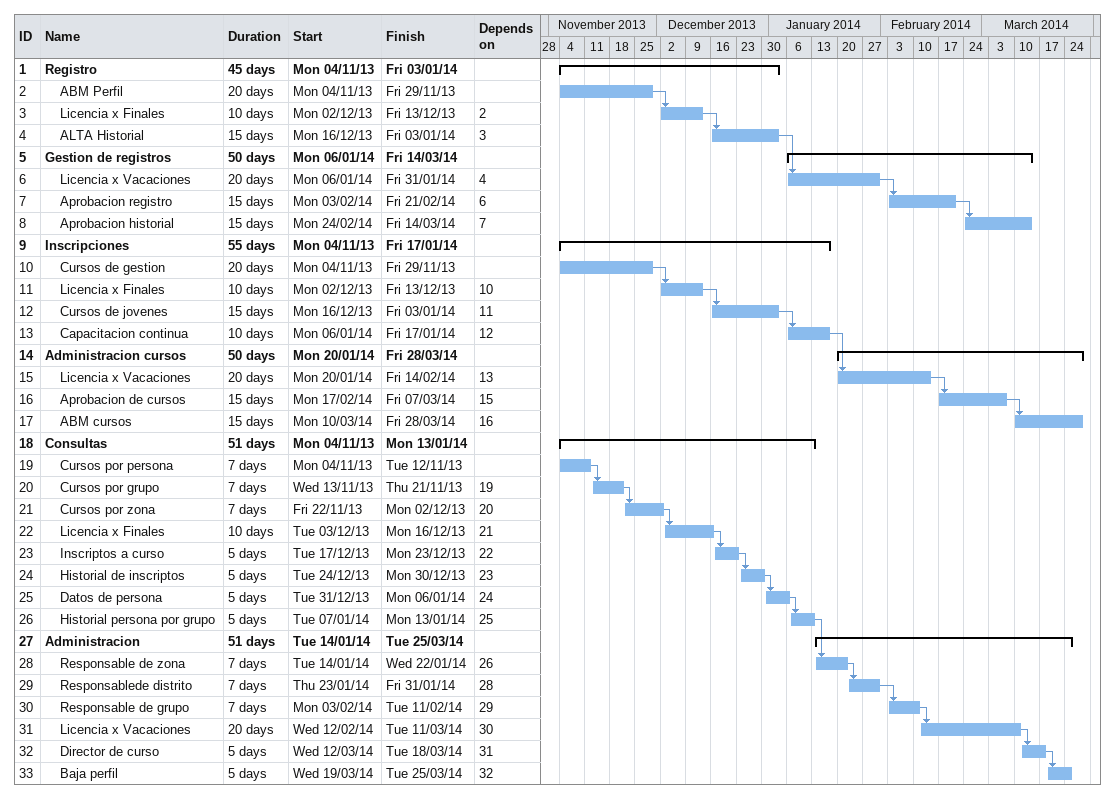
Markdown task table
| ID | Level | Task | Duration | Start | Finish | Predecessors |
|---|---|---|---|---|---|---|
| 1 | 1 | **Registro** | 45d | 2013-11-04 | 2014-01-03 |  |
| 2 | 2 | ABM Perfil | 20d | 2013-11-04 | 2013-11-29 |  |
| 3 | 2 | Licencia x Finales | 10d | 2013-12-02 | 2013-12-13 | 2 |
| 4 | 2 | ALTA Historial | 15d | 2013-12-16 | 2014-01-03 | 3 |
| 5 | 1 | **Gestion de registros** | 50d | 2014-01-06 | 2014-03-14 |  |
| 6 | 2 | Licencia x Vacaciones | 20d | 2014-01-06 | 2014-01-31 | 4 |
| 7 | 2 | Aprobacion registro | 15d | 2014-02-03 | 2014-02-21 | 6 |
| 8 | 2 | Aprobacion historial | 15d | 2014-02-24 | 2014-03-14 | 7 |
| 9 | 1 | **Inscripciones** | 55d | 2013-11-04 | 2014-01-17 |  |
| 10 | 2 | Cursos de gestion | 20d | 2013-11-04 | 2013-11-29 |  |
| 11 | 2 | Licencia x Finales | 10d | 2013-12-02 | 2013-12-13 | 10 |
| 12 | 2 | Cursos de jovenes | 15d | 2013-12-16 | 2014-01-03 | 11 |
| 13 | 2 | Capacitacion continua | 10d | 2014-01-06 | 2014-01-17 | 12 |
| 14 | 1 | **Administracion cursos** | 50d | 2014-01-20 | 2014-03-28 |  |
| 15 | 2 | Licencia x Vacaciones | 20d | 2014-01-20 | 2014-02-14 | 13 |
| 16 | 2 | Aprobacion de cursos | 15d | 2014-02-17 | 2014-03-07 | 15 |
| 17 | 2 | ABM cursos | 15d | 2014-03-10 | 2014-03-28 | 16 |
| 18 | 1 | **Consultas** | 51d | 2013-11-04 | 2014-01-13 |  |
| 19 | 2 | Cursos por persona | 7d | 2013-11-04 | 2013-11-12 |  |
| 20 | 2 | Cursos por grupo | 7d | 2013-11-13 | 2013-11-21 | 19 |
| 21 | 2 | Cursos por zona | 7d | 2013-11-22 | 2013-12-02 | 20 |
| 22 | 2 | Licencia x Finales | 10d | 2013-12-03 | 2013-12-16 | 21 |
| 23 | 2 | Inscriptos a curso | 5d | 2013-12-17 | 2013-12-23 | 22 |
| 24 | 2 | Historial de inscriptos | 5d | 2013-12-24 | 2013-12-30 | 23 |
| 25 | 2 | Datos de persona | 5d | 2013-12-31 | 2014-01-06 | 24 |
| 26 | 2 | Historial persona por grupo | 5d | 2014-01-07 | 2014-01-13 | 25 |
| 27 | 1 | **Administracion** | 51d | 2014-01-14 | 2014-03-25 |  |
| 28 | 2 | Responsable de zona | 7d | 2014-01-14 | 2014-01-22 | 26 |
| 29 | 2 | Responsablede distrito | 7d | 2014-01-23 | 2014-01-31 | 28 |
| 30 | 2 | Responsable de grupo | 7d | 2014-02-03 | 2014-02-11 | 29 |
| 31 | 2 | Licencia x Vacaciones | 20d | 2014-02-12 | 2014-03-11 | 30 |
| 32 | 2 | Director de curso | 5d | 2014-03-12 | 2014-03-18 | 31 |
| 33 | 2 | Baja perfil | 5d | 2014-03-19 | 2014-03-25 | 32 |
